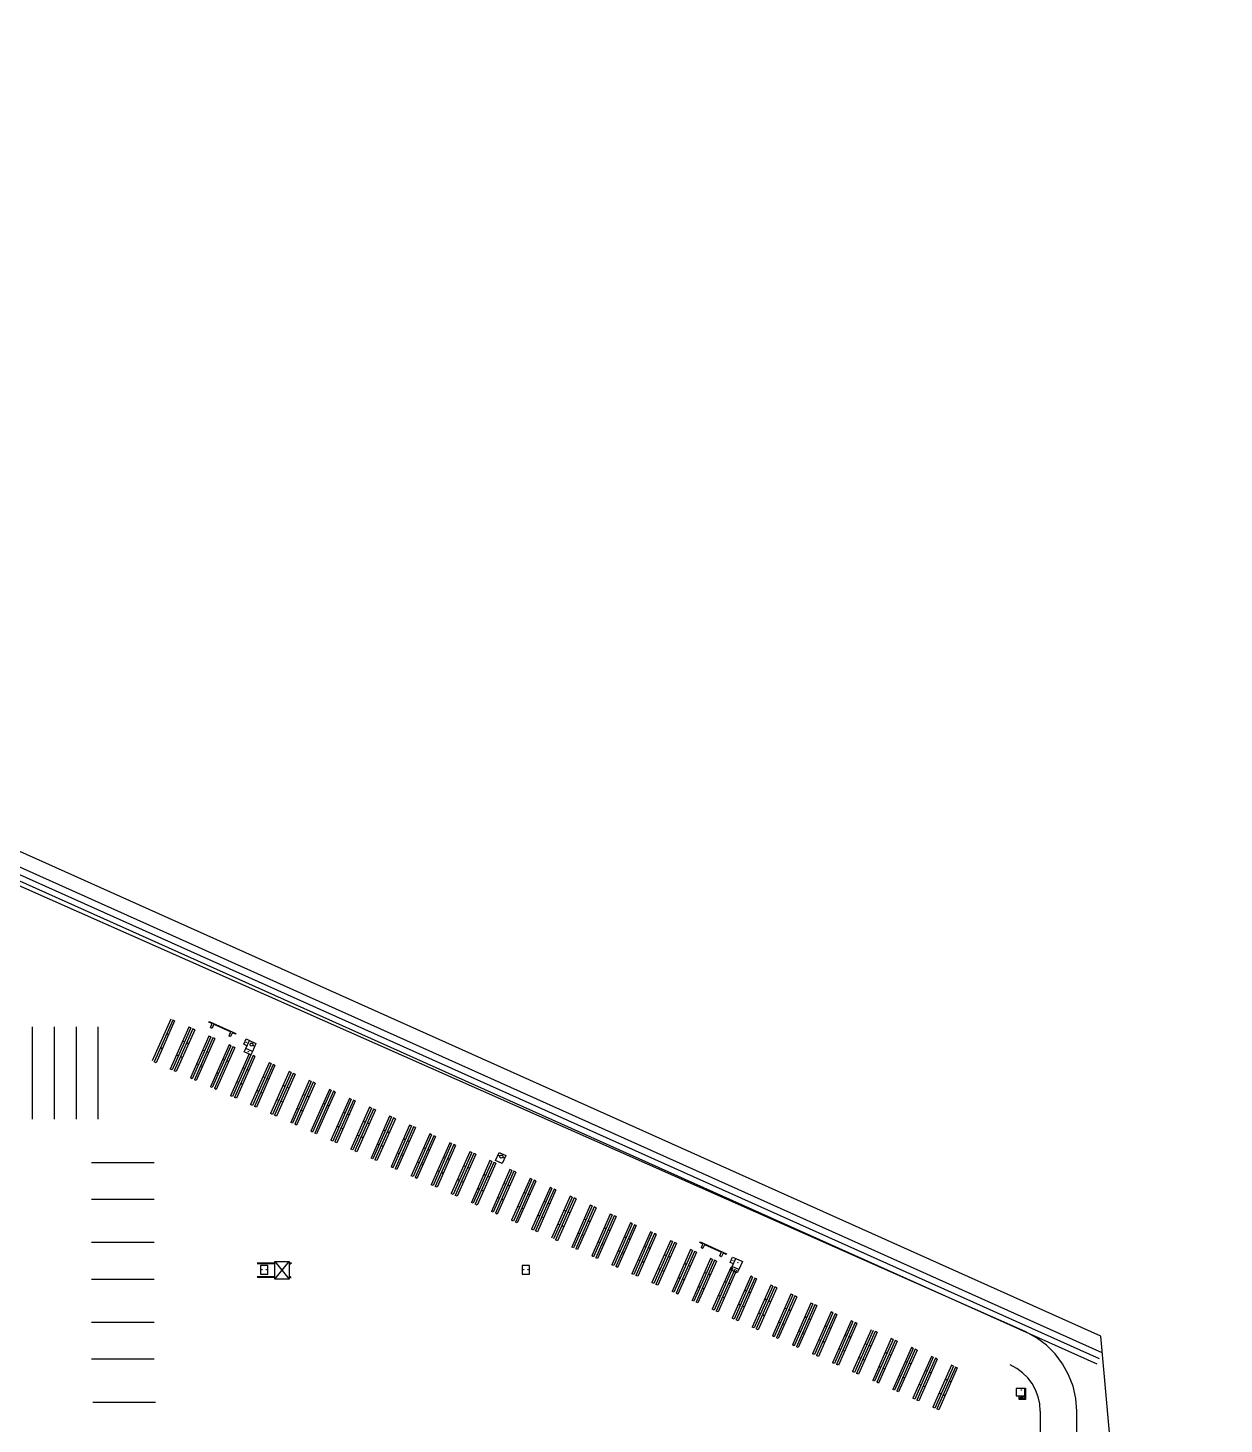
# Model space of a CAD drawing. Header units: metres. Extents: x 2 to 323, y -2 to 254.
# Drawn here: x 241 to 323.3, y 86.9 to 183 of the extents above; entities that cross this region are included whole.
import ezdxf

# ---------------------------------------------------------------- set-up
doc = ezdxf.new("R2010")
doc.units = ezdxf.units.M
doc.layers.add('REFERENCIA', color=7, linetype='Continuous')

msp = doc.modelspace()

# ---------------------------------------------------------------- linework, layer by layer
at = {"layer": 'REFERENCIA'}
for p, q in [((314.847, 92.998), (114.134, 182.956)), ((314.847, 92.998), (114.134, 182.956)), ((314.76, 91.435), (128.698, 174.827)), ((314.949, 91.856), (128.964, 175.214)), ((314.949, 91.856), (128.964, 175.214)), ((314.596, 91.07), (128.468, 174.492)), ((309.643, 93.303), (137.75, 169.459)), ((309.643, 93.303), (137.75, 169.459)), ((241.336, 114.258), (241.336, 111.108)), ((241.336, 114.258), (241.336, 111.108)), ((241.336, 114.258), (241.336, 111.108)), ((241.336, 114.258), (241.336, 111.108)), ((241.336, 114.258), (241.336, 111.108)), ((242.846, 114.258), (242.846, 111.108)), ((242.846, 114.258), (242.846, 111.108)), ((242.846, 114.258), (242.846, 111.108)), ((242.846, 114.258), (242.846, 111.108)), ((242.846, 114.258), (242.846, 111.108)), ((244.356, 114.258), (244.356, 111.108)), ((244.356, 114.258), (244.356, 111.108)), ((244.356, 114.258), (244.356, 111.108)), ((244.356, 114.258), (244.356, 111.108)), ((244.356, 114.258), (244.356, 111.108)), ((245.866, 114.258), (245.866, 111.108)), ((245.866, 114.258), (245.866, 111.108)), ((245.866, 114.258), (245.866, 111.108)), ((245.866, 114.258), (245.866, 111.108)), ((245.866, 114.258), (245.866, 111.108)), ((250.868, 114.798), (249.591, 111.918)), ((251.014, 114.733), (249.738, 111.853)), ((251.142, 114.676), (249.866, 111.797)), ((251.142, 114.676), (251.014, 114.733)), ((250.717, 113.717), (250.589, 113.773)), ((252.12, 114.243), (250.844, 111.363)), ((252.248, 114.186), (250.972, 111.306)), ((252.395, 114.121), (251.118, 111.241)), ((252.523, 114.064), (251.246, 111.185)), ((252.248, 114.186), (252.12, 114.243)), ((253.501, 113.631), (252.224, 110.751)), ((253.629, 113.574), (252.352, 110.694)), ((252.523, 114.064), (252.395, 114.121)), ((253.775, 113.509), (252.498, 110.63)), ((253.903, 113.452), (252.626, 110.573)), ((253.629, 113.574), (253.501, 113.631)), ((253.903, 113.452), (253.775, 113.509)), ((250.291, 112.757), (250.163, 112.813)), ((251.823, 113.226), (251.695, 113.283)), ((252.097, 113.105), (251.969, 113.161)), ((253.203, 112.614), (253.075, 112.671)), ((253.477, 112.493), (253.349, 112.549)), ((254.881, 113.019), (253.605, 110.139)), ((255.009, 112.962), (253.733, 110.082)), ((255.155, 112.897), (253.879, 110.018)), ((255.283, 112.841), (254.007, 109.961)), ((255.009, 112.962), (254.881, 113.019)), ((256.262, 112.407), (254.985, 109.527)), ((256.39, 112.35), (255.113, 109.47)), ((255.283, 112.841), (255.155, 112.897)), ((249.866, 111.797), (249.738, 111.853)), ((251.397, 112.266), (251.269, 112.323)), ((251.671, 112.145), (251.543, 112.201)), ((252.778, 111.654), (252.65, 111.711)), ((253.052, 111.533), (252.924, 111.589)), ((254.584, 112.002), (254.456, 112.059)), ((254.858, 111.881), (254.73, 111.937)), ((256.536, 112.285), (255.259, 109.406)), ((256.664, 112.229), (255.387, 109.349)), ((255.964, 111.39), (255.836, 111.447)), ((257.642, 111.795), (256.365, 108.915)), ((257.77, 111.738), (256.493, 108.858)), ((256.664, 112.229), (256.536, 112.285)), ((257.916, 111.673), (256.64, 108.794)), ((258.044, 111.617), (256.768, 108.737)), ((257.77, 111.738), (257.642, 111.795)), ((258.044, 111.617), (257.916, 111.673)), ((241.336, 111.073), (241.336, 107.923)), ((241.336, 111.073), (241.336, 107.923)), ((241.336, 111.073), (241.336, 107.923)), ((241.336, 111.073), (241.336, 107.923)), ((241.336, 111.073), (241.336, 107.923)), ((242.846, 111.073), (242.846, 107.923)), ((242.846, 111.073), (242.846, 107.923)), ((242.846, 111.073), (242.846, 107.923)), ((242.846, 111.073), (242.846, 107.923)), ((242.846, 111.073), (242.846, 107.923)), ((244.356, 111.073), (244.356, 107.923)), ((244.356, 111.073), (244.356, 107.923)), ((244.356, 111.073), (244.356, 107.923)), ((244.356, 111.073), (244.356, 107.923)), ((244.356, 111.073), (244.356, 107.923)), ((245.866, 111.073), (245.866, 107.923)), ((245.866, 111.073), (245.866, 107.923)), ((245.866, 111.073), (245.866, 107.923)), ((245.866, 111.073), (245.866, 107.923)), ((245.866, 111.073), (245.866, 107.923)), ((250.972, 111.306), (250.844, 111.363)), ((251.246, 111.185), (251.118, 111.241)), ((252.352, 110.694), (252.224, 110.751)), ((252.626, 110.573), (252.498, 110.63)), ((254.158, 111.042), (254.03, 111.099)), ((255.539, 110.43), (255.411, 110.487)), ((256.238, 111.269), (256.11, 111.325)), ((257.344, 110.778), (257.217, 110.835)), ((257.619, 110.657), (257.491, 110.713)), ((259.022, 111.183), (257.746, 108.303)), ((259.15, 111.126), (257.874, 108.246)), ((259.297, 111.061), (258.02, 108.182)), ((259.425, 111.005), (258.148, 108.125)), ((259.15, 111.126), (259.022, 111.183)), ((260.403, 110.571), (259.126, 107.691)), ((260.531, 110.514), (259.254, 107.635)), ((259.425, 111.005), (259.297, 111.061)), ((260.677, 110.449), (259.401, 107.57)), ((260.531, 110.514), (260.403, 110.571)), ((260.805, 110.393), (260.677, 110.449)), ((253.733, 110.082), (253.605, 110.139)), ((254.007, 109.961), (253.879, 110.018)), ((255.113, 109.47), (254.985, 109.527)), ((255.813, 110.309), (255.685, 110.365)), ((256.919, 109.818), (256.791, 109.875)), ((257.193, 109.697), (257.065, 109.754)), ((258.725, 110.166), (258.597, 110.223)), ((258.999, 110.045), (258.871, 110.101)), ((260.805, 110.393), (259.529, 107.513)), ((260.105, 109.554), (259.977, 109.611)), ((260.38, 109.433), (260.252, 109.489)), ((261.783, 109.959), (260.507, 107.079)), ((261.911, 109.902), (260.635, 107.023)), ((262.058, 109.837), (260.781, 106.958)), ((262.186, 109.781), (260.909, 106.901)), ((261.911, 109.902), (261.783, 109.959)), ((262.186, 109.781), (262.058, 109.837)), ((255.387, 109.349), (255.259, 109.406)), ((256.493, 108.858), (256.365, 108.915)), ((256.768, 108.737), (256.64, 108.794)), ((258.299, 109.206), (258.171, 109.263)), ((258.574, 109.085), (258.446, 109.142)), ((259.68, 108.594), (259.552, 108.651)), ((259.954, 108.473), (259.826, 108.53)), ((261.486, 108.942), (261.358, 108.999)), ((261.76, 108.821), (261.632, 108.878)), ((263.164, 109.347), (261.887, 106.467)), ((263.292, 109.29), (262.015, 106.411)), ((263.438, 109.225), (262.161, 106.346)), ((263.566, 109.169), (262.289, 106.289)), ((263.292, 109.29), (263.164, 109.347)), ((264.544, 108.735), (263.268, 105.855)), ((264.672, 108.678), (263.396, 105.799)), ((263.566, 109.169), (263.438, 109.225)), ((264.818, 108.613), (263.542, 105.734)), ((264.946, 108.557), (263.67, 105.677)), ((264.672, 108.678), (264.544, 108.735)), ((264.946, 108.557), (264.818, 108.613)), ((257.874, 108.246), (257.746, 108.303)), ((258.148, 108.125), (258.02, 108.182)), ((259.254, 107.635), (259.126, 107.691)), ((259.529, 107.513), (259.401, 107.57)), ((262.866, 108.33), (262.738, 108.387)), ((263.14, 108.209), (263.012, 108.266)), ((264.247, 107.718), (264.119, 107.775)), ((264.521, 107.597), (264.393, 107.654)), ((265.925, 108.123), (264.648, 105.243)), ((266.053, 108.066), (264.776, 105.187)), ((266.199, 108.002), (264.922, 105.122)), ((266.327, 107.945), (265.05, 105.065)), ((266.053, 108.066), (265.925, 108.123)), ((266.327, 107.945), (266.199, 108.002)), ((260.635, 107.023), (260.507, 107.079)), ((260.909, 106.901), (260.781, 106.958)), ((262.441, 107.37), (262.313, 107.427)), ((262.715, 107.249), (262.587, 107.306)), ((263.821, 106.759), (263.693, 106.815)), ((264.095, 106.637), (263.967, 106.694)), ((265.627, 107.106), (265.499, 107.163)), ((265.901, 106.985), (265.773, 107.042)), ((267.305, 107.511), (266.028, 104.631)), ((267.433, 107.454), (266.156, 104.575)), ((267.579, 107.39), (266.303, 104.51)), ((267.707, 107.333), (266.431, 104.453)), ((267.433, 107.454), (267.305, 107.511)), ((268.686, 106.899), (267.409, 104.019)), ((268.813, 106.842), (267.537, 103.963)), ((267.707, 107.333), (267.579, 107.39)), ((268.96, 106.778), (267.683, 103.898)), ((269.088, 106.721), (267.811, 103.841)), ((268.813, 106.842), (268.686, 106.899)), ((269.088, 106.721), (268.96, 106.778)), ((262.015, 106.411), (261.887, 106.467)), ((262.289, 106.289), (262.161, 106.346)), ((263.396, 105.799), (263.268, 105.855)), ((263.67, 105.677), (263.542, 105.734)), ((265.202, 106.147), (265.074, 106.203)), ((265.476, 106.025), (265.348, 106.082)), ((267.008, 106.494), (266.88, 106.551)), ((267.282, 106.373), (267.154, 106.43)), ((268.388, 105.883), (268.26, 105.939)), ((268.662, 105.761), (268.534, 105.818)), ((270.066, 106.287), (268.789, 103.407)), ((270.194, 106.23), (268.917, 103.351)), ((270.34, 106.166), (269.064, 103.286)), ((270.468, 106.109), (269.192, 103.229)), ((270.194, 106.23), (270.066, 106.287)), ((271.446, 105.675), (270.17, 102.796)), ((271.574, 105.618), (270.298, 102.739)), ((270.468, 106.109), (270.34, 106.166)), ((271.574, 105.618), (271.446, 105.675)), ((249.722, 104.923), (245.422, 104.923)), ((249.722, 104.923), (245.422, 104.923)), ((249.722, 104.923), (245.422, 104.923)), ((264.776, 105.187), (264.648, 105.243)), ((265.05, 105.065), (264.922, 105.122)), ((266.582, 105.535), (266.454, 105.591)), ((266.856, 105.413), (266.728, 105.47)), ((267.962, 104.923), (267.834, 104.979)), ((268.237, 104.801), (268.109, 104.858)), ((269.768, 105.271), (269.64, 105.327)), ((270.043, 105.149), (269.915, 105.206)), ((271.721, 105.554), (270.444, 102.674)), ((271.849, 105.497), (270.572, 102.617)), ((271.149, 104.659), (271.021, 104.715)), ((272.827, 105.063), (271.55, 102.184)), ((272.955, 105.007), (271.678, 102.127)), ((271.849, 105.497), (271.721, 105.554)), ((273.101, 104.942), (271.824, 102.062)), ((273.229, 104.885), (271.952, 102.005)), ((272.955, 105.007), (272.827, 105.063)), ((273.229, 104.885), (273.101, 104.942)), ((266.156, 104.575), (266.028, 104.631)), ((266.431, 104.453), (266.303, 104.51)), ((267.537, 103.963), (267.409, 104.019)), ((267.811, 103.841), (267.683, 103.898)), ((269.343, 104.311), (269.215, 104.367)), ((269.617, 104.189), (269.489, 104.246)), ((270.723, 103.699), (270.595, 103.755)), ((271.423, 104.537), (271.295, 104.594)), ((272.529, 104.047), (272.401, 104.103)), ((272.804, 103.925), (272.676, 103.982)), ((274.207, 104.451), (272.931, 101.572)), ((274.335, 104.395), (273.059, 101.515)), ((274.481, 104.33), (273.205, 101.45)), ((274.609, 104.273), (273.333, 101.393)), ((274.335, 104.395), (274.207, 104.451)), ((275.588, 103.839), (274.311, 100.96)), ((275.716, 103.783), (274.439, 100.903)), ((274.609, 104.273), (274.481, 104.33)), ((275.862, 103.718), (274.585, 100.838)), ((275.716, 103.783), (275.588, 103.839)), ((275.99, 103.661), (275.862, 103.718)), ((268.917, 103.351), (268.789, 103.407)), ((269.192, 103.229), (269.064, 103.286)), ((270.298, 102.739), (270.17, 102.796)), ((270.998, 103.577), (270.87, 103.634)), ((272.104, 103.087), (271.976, 103.143)), ((272.378, 102.965), (272.25, 103.022)), ((273.91, 103.435), (273.782, 103.491)), ((274.184, 103.313), (274.056, 103.37)), ((275.99, 103.661), (274.713, 100.781)), ((275.29, 102.823), (275.162, 102.879)), ((275.564, 102.701), (275.436, 102.758)), ((276.968, 103.227), (275.691, 100.348)), ((277.096, 103.171), (275.819, 100.291)), ((277.242, 103.106), (275.966, 100.226)), ((277.37, 103.049), (276.094, 100.169)), ((277.096, 103.171), (276.968, 103.227)), ((277.37, 103.049), (277.242, 103.106)), ((245.422, 102.423), (249.722, 102.423)), ((245.422, 102.423), (249.722, 102.423)), ((245.422, 102.423), (249.722, 102.423)), ((270.572, 102.617), (270.444, 102.674)), ((271.678, 102.127), (271.55, 102.184)), ((271.952, 102.005), (271.824, 102.062)), ((273.484, 102.475), (273.356, 102.531)), ((273.758, 102.353), (273.63, 102.41)), ((274.865, 101.863), (274.737, 101.92)), ((275.139, 101.741), (275.011, 101.798)), ((276.671, 102.211), (276.543, 102.267)), ((276.945, 102.089), (276.817, 102.146)), ((278.349, 102.615), (277.072, 99.736)), ((278.477, 102.559), (277.2, 99.679)), ((278.623, 102.494), (277.346, 99.614)), ((278.751, 102.437), (277.474, 99.557)), ((278.477, 102.559), (278.349, 102.615)), ((279.729, 102.003), (278.452, 99.124)), ((279.857, 101.947), (278.58, 99.067)), ((278.751, 102.437), (278.623, 102.494)), ((280.003, 101.882), (278.727, 99.002)), ((280.131, 101.825), (278.855, 98.945)), ((279.857, 101.947), (279.729, 102.003)), ((280.131, 101.825), (280.003, 101.882)), ((273.059, 101.515), (272.931, 101.572)), ((273.333, 101.393), (273.205, 101.45)), ((274.439, 100.903), (274.311, 100.96)), ((274.713, 100.781), (274.585, 100.838)), ((276.245, 101.251), (276.117, 101.308)), ((276.519, 101.129), (276.391, 101.186)), ((278.051, 101.599), (277.923, 101.655)), ((278.325, 101.477), (278.197, 101.534)), ((279.431, 100.987), (279.303, 101.044)), ((279.706, 100.865), (279.578, 100.922)), ((281.109, 101.391), (279.833, 98.512)), ((281.237, 101.335), (279.961, 98.455)), ((281.384, 101.27), (280.107, 98.39)), ((281.512, 101.213), (280.235, 98.333)), ((281.237, 101.335), (281.109, 101.391)), ((281.512, 101.213), (281.384, 101.27)), ((275.819, 100.291), (275.691, 100.348)), ((276.094, 100.169), (275.966, 100.226)), ((277.625, 100.639), (277.497, 100.696)), ((277.9, 100.517), (277.772, 100.574)), ((279.006, 100.027), (278.878, 100.084)), ((279.28, 99.905), (279.152, 99.962)), ((280.812, 100.375), (280.684, 100.432)), ((281.086, 100.253), (280.958, 100.31)), ((282.49, 100.779), (281.213, 97.9)), ((282.618, 100.723), (281.341, 97.843)), ((282.764, 100.658), (281.487, 97.778)), ((282.892, 100.601), (281.615, 97.721)), ((282.618, 100.723), (282.49, 100.779)), ((283.87, 100.167), (282.594, 97.288)), ((283.998, 100.111), (282.722, 97.231)), ((282.892, 100.601), (282.764, 100.658)), ((284.145, 100.046), (282.868, 97.166)), ((284.273, 99.989), (282.996, 97.109)), ((283.998, 100.111), (283.87, 100.167)), ((284.273, 99.989), (284.145, 100.046)), ((249.722, 99.423), (245.422, 99.423)), ((249.722, 99.423), (245.422, 99.423)), ((249.722, 99.423), (245.422, 99.423)), ((277.474, 99.557), (277.346, 99.614)), ((278.58, 99.067), (278.452, 99.124)), ((278.855, 98.945), (278.727, 99.002)), ((280.386, 99.415), (280.258, 99.472)), ((280.661, 99.293), (280.533, 99.35)), ((282.192, 99.763), (282.064, 99.82)), ((282.467, 99.641), (282.339, 99.698)), ((283.573, 99.151), (283.445, 99.208)), ((283.847, 99.029), (283.719, 99.086)), ((285.251, 99.556), (283.974, 96.676)), ((285.379, 99.499), (284.102, 96.619)), ((285.525, 99.434), (284.248, 96.554)), ((285.653, 99.377), (284.376, 96.497)), ((285.379, 99.499), (285.251, 99.556)), ((286.631, 98.944), (285.354, 96.064)), ((285.653, 99.377), (285.525, 99.434)), ((286.759, 98.887), (286.631, 98.944)), ((258.022, 98.022), (256.824, 98.022)), ((258.022, 97.972), (256.824, 97.972)), ((258.022, 98.123), (259.022, 96.923)), ((258.022, 96.923), (259.022, 98.123)), ((279.961, 98.455), (279.833, 98.512)), ((280.235, 98.333), (280.107, 98.39)), ((281.767, 98.803), (281.639, 98.86)), ((282.041, 98.681), (281.913, 98.738)), ((283.147, 98.191), (283.019, 98.248)), ((283.421, 98.069), (283.293, 98.126)), ((284.953, 98.539), (284.825, 98.596)), ((285.227, 98.417), (285.099, 98.474)), ((286.759, 98.887), (285.482, 96.007)), ((286.905, 98.822), (285.629, 95.942)), ((287.033, 98.765), (285.757, 95.886)), ((286.334, 97.927), (286.206, 97.984)), ((288.012, 98.332), (286.735, 95.452)), ((288.14, 98.275), (286.863, 95.395)), ((287.033, 98.765), (286.905, 98.822)), ((288.286, 98.21), (287.009, 95.33)), ((288.414, 98.153), (287.137, 95.274)), ((288.14, 98.275), (288.012, 98.332)), ((288.414, 98.153), (288.286, 98.21)), ((258.022, 97.075), (256.824, 97.075)), ((258.022, 97.025), (256.824, 97.025)), ((281.341, 97.843), (281.213, 97.9)), ((281.615, 97.721), (281.487, 97.778)), ((282.722, 97.231), (282.594, 97.288)), ((282.996, 97.109), (282.868, 97.166)), ((284.528, 97.579), (284.4, 97.636)), ((284.802, 97.457), (284.674, 97.514)), ((285.908, 96.967), (285.78, 97.024)), ((286.608, 97.805), (286.48, 97.862)), ((287.714, 97.315), (287.586, 97.372)), ((287.988, 97.193), (287.86, 97.25)), ((289.392, 97.72), (288.115, 94.84)), ((289.52, 97.663), (288.243, 94.783)), ((289.666, 97.598), (288.39, 94.718)), ((289.794, 97.541), (288.518, 94.662)), ((289.52, 97.663), (289.392, 97.72)), ((290.772, 97.108), (289.496, 94.228)), ((290.9, 97.051), (289.624, 94.171)), ((291.047, 96.986), (289.77, 94.106)), ((290.9, 97.051), (290.772, 97.108)), ((291.175, 96.929), (291.047, 96.986)), ((245.422, 96.923), (249.722, 96.923)), ((245.422, 96.923), (249.722, 96.923)), ((245.422, 96.923), (249.722, 96.923)), ((284.102, 96.619), (283.974, 96.676)), ((284.376, 96.497), (284.248, 96.554)), ((285.482, 96.007), (285.354, 96.064)), ((286.182, 96.845), (286.054, 96.902)), ((287.288, 96.355), (287.16, 96.412)), ((287.563, 96.233), (287.435, 96.29)), ((289.094, 96.703), (288.966, 96.76)), ((289.369, 96.581), (289.241, 96.638)), ((291.175, 96.929), (289.898, 94.05)), ((290.475, 96.091), (290.347, 96.148)), ((290.749, 95.969), (290.621, 96.026)), ((292.153, 96.496), (290.876, 93.616)), ((292.281, 96.439), (291.004, 93.559)), ((292.427, 96.374), (291.15, 93.494)), ((292.555, 96.317), (291.278, 93.438)), ((292.281, 96.439), (292.153, 96.496)), ((292.555, 96.317), (292.427, 96.374)), ((285.757, 95.886), (285.629, 95.942)), ((286.863, 95.395), (286.735, 95.452)), ((287.137, 95.274), (287.009, 95.33)), ((288.669, 95.743), (288.541, 95.8)), ((288.943, 95.621), (288.815, 95.678)), ((290.049, 95.131), (289.921, 95.188)), ((290.324, 95.01), (290.196, 95.066)), ((291.855, 95.479), (291.727, 95.536)), ((292.13, 95.357), (292.002, 95.414)), ((293.533, 95.884), (292.257, 93.004)), ((293.661, 95.827), (292.385, 92.947)), ((293.808, 95.762), (292.531, 92.882)), ((293.936, 95.705), (292.659, 92.826)), ((293.661, 95.827), (293.533, 95.884)), ((294.914, 95.272), (293.637, 92.392)), ((295.042, 95.215), (293.765, 92.335)), ((293.936, 95.705), (293.808, 95.762)), ((295.188, 95.15), (293.911, 92.27)), ((295.316, 95.093), (294.039, 92.214)), ((295.042, 95.215), (294.914, 95.272)), ((295.316, 95.093), (295.188, 95.15)), ((288.243, 94.783), (288.115, 94.84)), ((288.518, 94.662), (288.39, 94.718)), ((289.624, 94.171), (289.496, 94.228)), ((289.898, 94.05), (289.77, 94.106)), ((291.43, 94.519), (291.302, 94.576)), ((291.704, 94.398), (291.576, 94.454)), ((293.236, 94.867), (293.108, 94.924)), ((293.51, 94.745), (293.382, 94.802)), ((294.616, 94.255), (294.488, 94.312)), ((294.89, 94.134), (294.762, 94.19)), ((296.294, 94.66), (295.018, 91.78)), ((296.422, 94.603), (295.146, 91.723)), ((296.568, 94.538), (295.292, 91.658)), ((296.696, 94.481), (295.42, 91.602)), ((296.422, 94.603), (296.294, 94.66)), ((296.696, 94.481), (296.568, 94.538)), ((249.722, 93.923), (245.422, 93.923)), ((249.722, 93.923), (245.422, 93.923)), ((249.722, 93.923), (245.422, 93.923)), ((291.004, 93.559), (290.876, 93.616)), ((291.278, 93.438), (291.15, 93.494)), ((292.81, 93.907), (292.682, 93.964)), ((293.084, 93.786), (292.956, 93.842)), ((294.191, 93.295), (294.063, 93.352)), ((294.465, 93.174), (294.337, 93.23)), ((295.997, 93.643), (295.869, 93.7)), ((296.271, 93.522), (296.143, 93.578)), ((297.675, 94.048), (296.398, 91.168)), ((297.803, 93.991), (296.526, 91.111)), ((297.949, 93.926), (296.672, 91.047)), ((298.077, 93.869), (296.8, 90.99)), ((297.803, 93.991), (297.675, 94.048)), ((299.055, 93.436), (297.778, 90.556)), ((299.183, 93.379), (297.906, 90.499)), ((298.077, 93.869), (297.949, 93.926)), ((299.329, 93.314), (298.053, 90.435)), ((299.457, 93.258), (298.181, 90.378)), ((299.457, 93.258), (299.329, 93.314)), ((292.385, 92.947), (292.257, 93.004)), ((292.659, 92.826), (292.531, 92.882)), ((293.765, 92.335), (293.637, 92.392)), ((294.039, 92.214), (293.911, 92.27)), ((295.571, 92.683), (295.443, 92.74)), ((295.845, 92.562), (295.717, 92.618)), ((297.377, 93.031), (297.249, 93.088)), ((297.651, 92.91), (297.523, 92.966)), ((298.757, 92.419), (298.629, 92.476)), ((299.032, 92.298), (298.904, 92.354)), ((300.435, 92.824), (299.159, 89.944)), ((300.563, 92.767), (299.287, 89.887)), ((300.71, 92.702), (299.433, 89.823)), ((300.838, 92.646), (299.561, 89.766)), ((300.563, 92.767), (300.435, 92.824)), ((301.816, 92.212), (300.539, 89.332)), ((300.838, 92.646), (300.71, 92.702)), ((301.944, 92.155), (301.816, 92.212)), ((323.329, -2.126), (314.847, 92.998)), ((323.329, -2.126), (314.847, 92.998)), ((245.422, 91.423), (249.722, 91.423)), ((245.422, 91.423), (249.722, 91.423)), ((245.422, 91.423), (249.722, 91.423)), ((295.146, 91.723), (295.018, 91.78)), ((295.42, 91.602), (295.292, 91.658)), ((296.951, 92.071), (296.823, 92.128)), ((297.226, 91.95), (297.098, 92.006)), ((298.332, 91.459), (298.204, 91.516)), ((298.606, 91.338), (298.478, 91.394)), ((300.138, 91.807), (300.01, 91.864)), ((300.412, 91.686), (300.284, 91.742)), ((301.944, 92.155), (300.667, 89.275)), ((302.09, 92.09), (300.814, 89.211)), ((302.218, 92.034), (300.941, 89.154)), ((301.518, 91.195), (301.39, 91.252)), ((303.196, 91.6), (301.92, 88.72)), ((303.324, 91.543), (302.048, 88.663)), ((302.218, 92.034), (302.09, 92.09)), ((303.471, 91.478), (302.194, 88.599)), ((303.599, 91.422), (302.322, 88.542)), ((303.324, 91.543), (303.196, 91.6)), ((303.599, 91.422), (303.471, 91.478)), ((296.526, 91.111), (296.398, 91.168)), ((296.8, 90.99), (296.672, 91.047)), ((297.906, 90.499), (297.778, 90.556)), ((298.181, 90.378), (298.053, 90.435)), ((299.712, 90.847), (299.584, 90.904)), ((299.987, 90.726), (299.859, 90.782)), ((301.093, 90.235), (300.965, 90.292)), ((301.793, 91.074), (301.665, 91.13)), ((302.899, 90.583), (302.771, 90.64)), ((303.173, 90.462), (303.045, 90.518)), ((304.577, 90.988), (303.3, 88.108)), ((304.705, 90.931), (303.428, 88.052)), ((304.851, 90.866), (303.574, 87.987)), ((304.979, 90.81), (303.702, 87.93)), ((304.705, 90.931), (304.577, 90.988)), ((304.979, 90.81), (304.851, 90.866)), ((299.287, 89.887), (299.159, 89.944)), ((299.561, 89.766), (299.433, 89.823)), ((300.667, 89.275), (300.539, 89.332)), ((301.367, 90.114), (301.239, 90.171)), ((302.473, 89.623), (302.345, 89.68)), ((302.747, 89.502), (302.619, 89.559)), ((304.279, 89.971), (304.151, 90.028)), ((304.553, 89.85), (304.425, 89.906)), ((309.626, 88.83), (309.626, 89.41)), ((309.626, 89.41), (309.677, 89.41)), ((309.626, 88.83), (309.626, 89.41)), ((309.626, 89.41), (309.677, 89.41)), ((309.677, 89.41), (309.677, 88.63)), ((309.677, 89.41), (309.677, 88.63)), ((249.819, 88.432), (245.519, 88.432)), ((249.819, 88.432), (245.519, 88.432)), ((249.819, 88.432), (245.519, 88.432)), ((300.941, 89.154), (300.814, 89.211)), ((302.048, 88.663), (301.92, 88.72)), ((302.322, 88.542), (302.194, 88.599)), ((303.854, 89.011), (303.726, 89.068)), ((304.128, 88.89), (304, 88.947)), ((309.332, 88.78), (309.352, 88.8)), ((309.332, 88.78), (309.352, 88.8)), ((309.332, 88.71), (309.332, 88.78)), ((309.332, 88.71), (309.332, 88.78)), ((309.352, 88.69), (309.332, 88.71)), ((309.352, 88.69), (309.332, 88.71)), ((309.352, 88.8), (309.601, 88.81)), ((309.352, 88.8), (309.601, 88.81)), ((309.601, 88.68), (309.352, 88.69)), ((309.601, 88.68), (309.352, 88.69)), ((309.601, 88.81), (309.626, 88.83)), ((309.601, 88.81), (309.626, 88.83)), ((309.626, 88.66), (309.601, 88.68)), ((309.626, 88.66), (309.601, 88.68)), ((309.626, 88.63), (309.626, 88.66)), ((309.626, 88.63), (309.626, 88.66)), ((309.677, 88.63), (309.626, 88.63)), ((309.626, 88.63), (309.626, 88.63)), ((309.677, 88.63), (309.626, 88.63)), ((309.626, 88.63), (309.626, 88.63)), ((303.428, 88.052), (303.3, 88.108)), ((303.702, 87.93), (303.574, 87.987)), ((310.689, 87.828), (310.689, 38.721)), ((310.689, 87.828), (310.689, 38.721)), ((313.189, 82.581), (313.189, 87.828)), ((313.189, 82.581), (313.189, 87.828))]:
    msp.add_line(p, q, dxfattribs=at)
for points in [[(254.9, 113.628), (254.89, 113.654), (254.982, 113.885), (254.974, 113.916), (253.852, 114.42), (253.824, 114.405), (253.713, 114.182), (253.686, 114.172), (253.622, 114.201), (253.612, 114.227), (253.705, 114.458), (253.697, 114.489), (253.501, 114.577), (253.501, 114.577), (253.522, 114.624), (255.347, 113.805), (255.326, 113.759), (255.326, 113.759), (255.129, 113.847), (255.101, 113.832), (254.99, 113.609), (254.964, 113.599), (254.9, 113.628)], [(254.9, 113.628), (254.89, 113.654), (254.982, 113.885), (254.974, 113.916), (253.852, 114.42), (253.824, 114.405), (253.713, 114.182), (253.686, 114.172), (253.622, 114.201), (253.612, 114.227), (253.705, 114.458), (253.697, 114.489), (253.501, 114.577), (253.501, 114.577), (253.522, 114.624), (255.347, 113.805), (255.326, 113.759), (255.326, 113.759), (255.129, 113.847), (255.101, 113.832), (254.99, 113.609), (254.964, 113.599), (254.9, 113.628)], [(256.036, 112.783), (256.281, 113.33), (256.737, 113.126), (256.492, 112.578), (256.036, 112.783)], [(256.036, 112.783), (256.281, 113.33), (256.737, 113.126), (256.492, 112.578), (256.036, 112.783)], [(256.091, 113.201), (256.09, 113.197), (256.088, 113.194), (256.085, 113.192), (256.081, 113.191), (256.077, 113.192), (256.074, 113.194), (256.072, 113.197), (256.071, 113.201), (256.072, 113.205), (256.074, 113.208), (256.077, 113.21), (256.081, 113.211), (256.085, 113.21), (256.088, 113.208), (256.09, 113.205), (256.091, 113.201)], [(256.091, 113.201), (256.09, 113.197), (256.088, 113.194), (256.085, 113.192), (256.081, 113.191), (256.077, 113.192), (256.074, 113.194), (256.072, 113.197), (256.071, 113.201), (256.072, 113.205), (256.074, 113.208), (256.077, 113.21), (256.081, 113.211), (256.085, 113.21), (256.088, 113.208), (256.09, 113.205), (256.091, 113.201)], [(256.221, 112.561), (256.22, 112.557), (256.218, 112.554), (256.214, 112.552), (256.211, 112.551), (256.207, 112.552), (256.204, 112.554), (256.201, 112.557), (256.201, 112.561), (256.201, 112.565), (256.204, 112.568), (256.207, 112.57), (256.211, 112.571), (256.214, 112.57), (256.218, 112.568), (256.22, 112.565), (256.221, 112.561)], [(256.221, 112.561), (256.22, 112.557), (256.218, 112.554), (256.214, 112.552), (256.211, 112.551), (256.207, 112.552), (256.204, 112.554), (256.201, 112.557), (256.201, 112.561), (256.201, 112.565), (256.204, 112.568), (256.207, 112.57), (256.211, 112.571), (256.214, 112.57), (256.218, 112.568), (256.22, 112.565), (256.221, 112.561)], [(256.527, 113.046), (256.519, 113.007), (256.497, 112.975), (256.466, 112.954), (256.427, 112.946), (256.388, 112.954), (256.356, 112.975), (256.335, 113.007), (256.327, 113.046), (256.335, 113.085), (256.356, 113.117), (256.388, 113.138), (256.427, 113.146), (256.466, 113.138), (256.497, 113.117), (256.519, 113.085), (256.527, 113.046)], [(256.527, 113.046), (256.519, 113.007), (256.497, 112.975), (256.466, 112.954), (256.427, 112.946), (256.388, 112.954), (256.356, 112.975), (256.335, 113.007), (256.327, 113.046), (256.335, 113.085), (256.356, 113.117), (256.388, 113.138), (256.427, 113.146), (256.466, 113.138), (256.497, 113.117), (256.519, 113.085), (256.527, 113.046)], [(256.527, 113.046), (256.519, 113.007), (256.497, 112.975), (256.466, 112.954), (256.427, 112.946), (256.388, 112.954), (256.356, 112.975), (256.335, 113.007), (256.327, 113.046), (256.335, 113.085), (256.356, 113.117), (256.388, 113.138), (256.427, 113.146), (256.466, 113.138), (256.497, 113.117), (256.519, 113.085), (256.527, 113.046)], [(256.527, 113.046), (256.519, 113.007), (256.497, 112.975), (256.466, 112.954), (256.427, 112.946), (256.388, 112.954), (256.356, 112.975), (256.335, 113.007), (256.327, 113.046), (256.335, 113.085), (256.356, 113.117), (256.388, 113.138), (256.427, 113.146), (256.466, 113.138), (256.497, 113.117), (256.519, 113.085), (256.527, 113.046)], [(256.593, 112.976), (256.592, 112.972), (256.59, 112.969), (256.586, 112.967), (256.583, 112.966), (256.579, 112.967), (256.576, 112.969), (256.573, 112.972), (256.573, 112.976), (256.573, 112.98), (256.576, 112.983), (256.579, 112.985), (256.583, 112.986), (256.586, 112.985), (256.59, 112.983), (256.592, 112.98), (256.593, 112.976)], [(256.593, 112.976), (256.592, 112.972), (256.59, 112.969), (256.586, 112.967), (256.583, 112.966), (256.579, 112.967), (256.576, 112.969), (256.573, 112.972), (256.573, 112.976), (256.573, 112.98), (256.576, 112.983), (256.579, 112.985), (256.583, 112.986), (256.586, 112.985), (256.59, 112.983), (256.592, 112.98), (256.593, 112.976)], [(273.222, 105.075), (273.467, 105.623), (273.923, 105.418), (273.678, 104.871), (273.222, 105.075)], [(273.222, 105.075), (273.467, 105.623), (273.923, 105.418), (273.678, 104.871), (273.222, 105.075)], [(273.468, 105.407), (273.467, 105.404), (273.465, 105.4), (273.462, 105.398), (273.458, 105.397), (273.454, 105.398), (273.451, 105.4), (273.449, 105.404), (273.448, 105.407), (273.449, 105.411), (273.451, 105.414), (273.454, 105.417), (273.458, 105.417), (273.462, 105.417), (273.465, 105.414), (273.467, 105.411), (273.468, 105.407)], [(273.468, 105.407), (273.467, 105.404), (273.465, 105.4), (273.462, 105.398), (273.458, 105.397), (273.454, 105.398), (273.451, 105.4), (273.449, 105.404), (273.448, 105.407), (273.449, 105.411), (273.451, 105.414), (273.454, 105.417), (273.458, 105.417), (273.462, 105.417), (273.465, 105.414), (273.467, 105.411), (273.468, 105.407)], [(273.713, 105.338), (273.705, 105.299), (273.683, 105.267), (273.652, 105.246), (273.613, 105.238), (273.574, 105.246), (273.542, 105.267), (273.521, 105.299), (273.513, 105.338), (273.521, 105.377), (273.542, 105.409), (273.574, 105.43), (273.613, 105.438), (273.652, 105.43), (273.683, 105.409), (273.705, 105.377), (273.713, 105.338)], [(273.713, 105.338), (273.705, 105.299), (273.683, 105.267), (273.652, 105.246), (273.613, 105.238), (273.574, 105.246), (273.542, 105.267), (273.521, 105.299), (273.513, 105.338), (273.521, 105.377), (273.542, 105.409), (273.574, 105.43), (273.613, 105.438), (273.652, 105.43), (273.683, 105.409), (273.705, 105.377), (273.713, 105.338)], [(273.778, 105.268), (273.778, 105.264), (273.776, 105.261), (273.772, 105.259), (273.768, 105.258), (273.765, 105.259), (273.761, 105.261), (273.759, 105.264), (273.758, 105.268), (273.759, 105.272), (273.761, 105.275), (273.765, 105.277), (273.768, 105.278), (273.772, 105.277), (273.776, 105.275), (273.778, 105.272), (273.778, 105.268)], [(273.778, 105.268), (273.778, 105.264), (273.776, 105.261), (273.772, 105.259), (273.768, 105.258), (273.765, 105.259), (273.761, 105.261), (273.759, 105.264), (273.758, 105.268), (273.759, 105.272), (273.761, 105.275), (273.765, 105.277), (273.768, 105.278), (273.772, 105.277), (273.776, 105.275), (273.778, 105.272), (273.778, 105.268)], [(288.66, 98.487), (288.65, 98.513), (288.743, 98.744), (288.734, 98.775), (287.612, 99.279), (287.584, 99.264), (287.473, 99.041), (287.446, 99.031), (287.382, 99.06), (287.372, 99.086), (287.465, 99.317), (287.457, 99.348), (287.261, 99.436), (287.261, 99.436), (287.282, 99.483), (289.107, 98.664), (289.086, 98.618), (289.086, 98.618), (288.89, 98.706), (288.861, 98.691), (288.75, 98.468), (288.724, 98.458), (288.66, 98.487)], [(288.66, 98.487), (288.65, 98.513), (288.743, 98.744), (288.734, 98.775), (287.612, 99.279), (287.584, 99.264), (287.473, 99.041), (287.446, 99.031), (287.382, 99.06), (287.372, 99.086), (287.465, 99.317), (287.457, 99.348), (287.261, 99.436), (287.261, 99.436), (287.282, 99.483), (289.107, 98.664), (289.086, 98.618), (289.086, 98.618), (288.89, 98.706), (288.861, 98.691), (288.75, 98.468), (288.724, 98.458), (288.66, 98.487)], [(258.022, 98.123), (259.022, 98.123), (259.022, 96.923), (258.022, 96.923), (258.022, 98.123)], [(259.123, 98.023), (259.123, 98.023), (259.122, 98.023), (259.122, 98.023), (259.122, 98.022), (259.122, 97.97), (259.12, 97.97), (259.12, 98.023), (259.12, 98.024), (259.121, 98.025), (259.121, 98.025), (259.122, 98.025), (259.16, 98.025), (259.16, 98.023), (259.123, 98.023)], [(289.49, 97.779), (289.736, 98.326), (290.192, 98.122), (289.947, 97.574), (289.49, 97.779)], [(289.49, 97.779), (289.736, 98.326), (290.192, 98.122), (289.947, 97.574), (289.49, 97.779)], [(289.546, 98.198), (289.545, 98.194), (289.543, 98.191), (289.54, 98.189), (289.536, 98.188), (289.532, 98.189), (289.529, 98.191), (289.527, 98.194), (289.526, 98.198), (289.527, 98.202), (289.529, 98.205), (289.532, 98.208), (289.536, 98.208), (289.54, 98.208), (289.543, 98.205), (289.545, 98.202), (289.546, 98.198)], [(289.546, 98.198), (289.545, 98.194), (289.543, 98.191), (289.54, 98.189), (289.536, 98.188), (289.532, 98.189), (289.529, 98.191), (289.527, 98.194), (289.526, 98.198), (289.527, 98.202), (289.529, 98.205), (289.532, 98.208), (289.536, 98.208), (289.54, 98.208), (289.543, 98.205), (289.545, 98.202), (289.546, 98.198)], [(289.893, 98.043), (289.892, 98.039), (289.89, 98.036), (289.887, 98.034), (289.883, 98.033), (289.879, 98.034), (289.876, 98.036), (289.874, 98.039), (289.873, 98.043), (289.874, 98.047), (289.876, 98.05), (289.879, 98.052), (289.883, 98.053), (289.887, 98.052), (289.89, 98.05), (289.892, 98.047), (289.893, 98.043)], [(289.893, 98.043), (289.892, 98.039), (289.89, 98.036), (289.887, 98.034), (289.883, 98.033), (289.879, 98.034), (289.876, 98.036), (289.874, 98.039), (289.873, 98.043), (289.874, 98.047), (289.876, 98.05), (289.879, 98.052), (289.883, 98.053), (289.887, 98.052), (289.89, 98.05), (289.892, 98.047), (289.893, 98.043)], [(257.046, 97.861), (257.046, 97.261), (257.546, 97.261), (257.546, 97.861), (257.046, 97.861)], [(257.046, 97.861), (257.046, 97.261), (257.546, 97.261), (257.546, 97.861), (257.046, 97.861)], [(257.156, 97.561), (257.155, 97.557), (257.153, 97.554), (257.149, 97.552), (257.146, 97.551), (257.142, 97.552), (257.139, 97.554), (257.136, 97.557), (257.136, 97.561), (257.136, 97.565), (257.139, 97.568), (257.142, 97.57), (257.146, 97.571), (257.149, 97.57), (257.153, 97.568), (257.155, 97.565), (257.156, 97.561)], [(257.156, 97.561), (257.155, 97.557), (257.153, 97.554), (257.149, 97.552), (257.146, 97.551), (257.142, 97.552), (257.139, 97.554), (257.136, 97.557), (257.136, 97.561), (257.136, 97.565), (257.139, 97.568), (257.142, 97.57), (257.146, 97.571), (257.149, 97.57), (257.153, 97.568), (257.155, 97.565), (257.156, 97.561)], [(257.456, 97.561), (257.455, 97.557), (257.453, 97.554), (257.449, 97.552), (257.446, 97.551), (257.442, 97.552), (257.439, 97.554), (257.436, 97.557), (257.436, 97.561), (257.436, 97.565), (257.439, 97.568), (257.442, 97.57), (257.446, 97.571), (257.449, 97.57), (257.453, 97.568), (257.455, 97.565), (257.456, 97.561)], [(257.456, 97.561), (257.455, 97.557), (257.453, 97.554), (257.449, 97.552), (257.446, 97.551), (257.442, 97.552), (257.439, 97.554), (257.436, 97.557), (257.436, 97.561), (257.436, 97.565), (257.439, 97.568), (257.442, 97.57), (257.446, 97.571), (257.449, 97.57), (257.453, 97.568), (257.455, 97.565), (257.456, 97.561)], [(259.123, 97.023), (259.123, 97.023), (259.122, 97.024), (259.122, 97.024), (259.122, 97.024), (259.122, 97.076), (259.12, 97.076), (259.12, 97.023), (259.12, 97.022), (259.121, 97.022), (259.121, 97.021), (259.122, 97.021), (259.16, 97.021), (259.16, 97.023), (259.123, 97.023)], [(275.046, 97.861), (275.046, 97.261), (275.546, 97.261), (275.546, 97.861), (275.046, 97.861)], [(275.046, 97.861), (275.046, 97.261), (275.546, 97.261), (275.546, 97.861), (275.046, 97.861)], [(275.156, 97.561), (275.155, 97.557), (275.153, 97.554), (275.149, 97.552), (275.146, 97.551), (275.142, 97.552), (275.139, 97.554), (275.136, 97.557), (275.136, 97.561), (275.136, 97.565), (275.139, 97.568), (275.142, 97.57), (275.146, 97.571), (275.149, 97.57), (275.153, 97.568), (275.155, 97.565), (275.156, 97.561)], [(275.156, 97.561), (275.155, 97.557), (275.153, 97.554), (275.149, 97.552), (275.146, 97.551), (275.142, 97.552), (275.139, 97.554), (275.136, 97.557), (275.136, 97.561), (275.136, 97.565), (275.139, 97.568), (275.142, 97.57), (275.146, 97.571), (275.149, 97.57), (275.153, 97.568), (275.155, 97.565), (275.156, 97.561)], [(275.456, 97.561), (275.455, 97.557), (275.453, 97.554), (275.449, 97.552), (275.446, 97.551), (275.442, 97.552), (275.439, 97.554), (275.436, 97.557), (275.436, 97.561), (275.436, 97.565), (275.439, 97.568), (275.442, 97.57), (275.446, 97.571), (275.449, 97.57), (275.453, 97.568), (275.455, 97.565), (275.456, 97.561)], [(275.456, 97.561), (275.455, 97.557), (275.453, 97.554), (275.449, 97.552), (275.446, 97.551), (275.442, 97.552), (275.439, 97.554), (275.436, 97.557), (275.436, 97.561), (275.436, 97.565), (275.439, 97.568), (275.442, 97.57), (275.446, 97.571), (275.449, 97.57), (275.453, 97.568), (275.455, 97.565), (275.456, 97.561)], [(289.676, 97.558), (289.675, 97.554), (289.673, 97.551), (289.669, 97.549), (289.666, 97.548), (289.662, 97.549), (289.658, 97.551), (289.656, 97.554), (289.656, 97.558), (289.656, 97.562), (289.658, 97.565), (289.662, 97.567), (289.666, 97.568), (289.669, 97.567), (289.673, 97.565), (289.675, 97.562), (289.676, 97.558)], [(289.676, 97.558), (289.675, 97.554), (289.673, 97.551), (289.669, 97.549), (289.666, 97.548), (289.662, 97.549), (289.658, 97.551), (289.656, 97.554), (289.656, 97.558), (289.656, 97.562), (289.658, 97.565), (289.662, 97.567), (289.666, 97.568), (289.669, 97.567), (289.673, 97.565), (289.675, 97.562), (289.676, 97.558)], [(309.026, 89.396), (309.026, 88.896), (309.626, 88.896), (309.626, 89.396), (309.026, 89.396)], [(309.026, 89.396), (309.026, 88.896), (309.626, 88.896), (309.626, 89.396), (309.026, 89.396)], [(309.398, 89.293), (309.397, 89.289), (309.395, 89.286), (309.392, 89.284), (309.388, 89.283), (309.384, 89.284), (309.381, 89.286), (309.379, 89.289), (309.378, 89.293), (309.379, 89.297), (309.381, 89.3), (309.384, 89.303), (309.388, 89.303), (309.392, 89.303), (309.395, 89.3), (309.397, 89.297), (309.398, 89.293)], [(309.398, 89.293), (309.397, 89.289), (309.395, 89.286), (309.392, 89.284), (309.388, 89.283), (309.384, 89.284), (309.381, 89.286), (309.379, 89.289), (309.378, 89.293), (309.379, 89.297), (309.381, 89.3), (309.384, 89.303), (309.388, 89.303), (309.392, 89.303), (309.395, 89.3), (309.397, 89.297), (309.398, 89.293)], [(309.436, 88.766), (309.435, 88.762), (309.433, 88.759), (309.429, 88.757), (309.426, 88.756), (309.422, 88.757), (309.419, 88.759), (309.416, 88.762), (309.416, 88.766), (309.416, 88.77), (309.419, 88.773), (309.422, 88.775), (309.426, 88.776), (309.429, 88.775), (309.433, 88.773), (309.435, 88.77), (309.436, 88.766)], [(309.436, 88.766), (309.435, 88.762), (309.433, 88.759), (309.429, 88.757), (309.426, 88.756), (309.422, 88.757), (309.419, 88.759), (309.416, 88.762), (309.416, 88.766), (309.416, 88.77), (309.419, 88.773), (309.422, 88.775), (309.426, 88.776), (309.429, 88.775), (309.433, 88.773), (309.435, 88.77), (309.436, 88.766)]]:
    msp.add_lwpolyline(points, close=True, dxfattribs=at)
for points in [[(256.118, 112.965), (255.889, 113.068), (256.053, 113.433), (256.281, 113.33)], [(256.118, 112.965), (255.889, 113.068), (256.053, 113.433), (256.281, 113.33)], [(256.492, 112.578), (256.39, 112.35), (255.933, 112.555), (256.036, 112.783)], [(256.492, 112.578), (256.39, 112.35), (255.933, 112.555), (256.036, 112.783)], [(259.022, 97.972), (259.12, 97.972), (259.12, 98.022), (259.022, 98.022)], [(289.572, 97.961), (289.344, 98.064), (289.508, 98.429), (289.736, 98.326)], [(289.572, 97.961), (289.344, 98.064), (289.508, 98.429), (289.736, 98.326)], [(259.022, 97.075), (259.12, 97.075), (259.12, 97.025), (259.022, 97.025)], [(289.947, 97.574), (289.845, 97.347), (289.389, 97.552), (289.49, 97.779)], [(289.947, 97.574), (289.845, 97.347), (289.389, 97.552), (289.49, 97.779)], [(313.189, 87.828), (313.125, 88.702), (312.938, 89.545), (312.636, 90.344), (312.225, 91.089), (311.713, 91.769), (311.107, 92.372), (310.415, 92.887), (309.643, 93.303)], [(313.189, 87.828), (313.125, 88.702), (312.938, 89.545), (312.636, 90.344), (312.225, 91.089), (311.713, 91.769), (311.107, 92.372), (310.415, 92.887), (309.643, 93.303)], [(310.689, 87.828), (310.652, 88.338), (310.543, 88.829), (310.366, 89.296), (310.127, 89.73), (309.828, 90.127), (309.474, 90.479), (309.071, 90.779), (308.62, 91.022)], [(310.689, 87.828), (310.652, 88.338), (310.543, 88.829), (310.366, 89.296), (310.127, 89.73), (309.828, 90.127), (309.474, 90.479), (309.071, 90.779), (308.62, 91.022)], [(309.626, 88.896), (309.626, 88.646), (309.226, 88.646), (309.226, 88.896)], [(309.626, 88.896), (309.626, 88.646), (309.226, 88.646), (309.226, 88.896)]]:
    msp.add_lwpolyline(points, dxfattribs=at)

doc.saveas('drawing.dxf')
